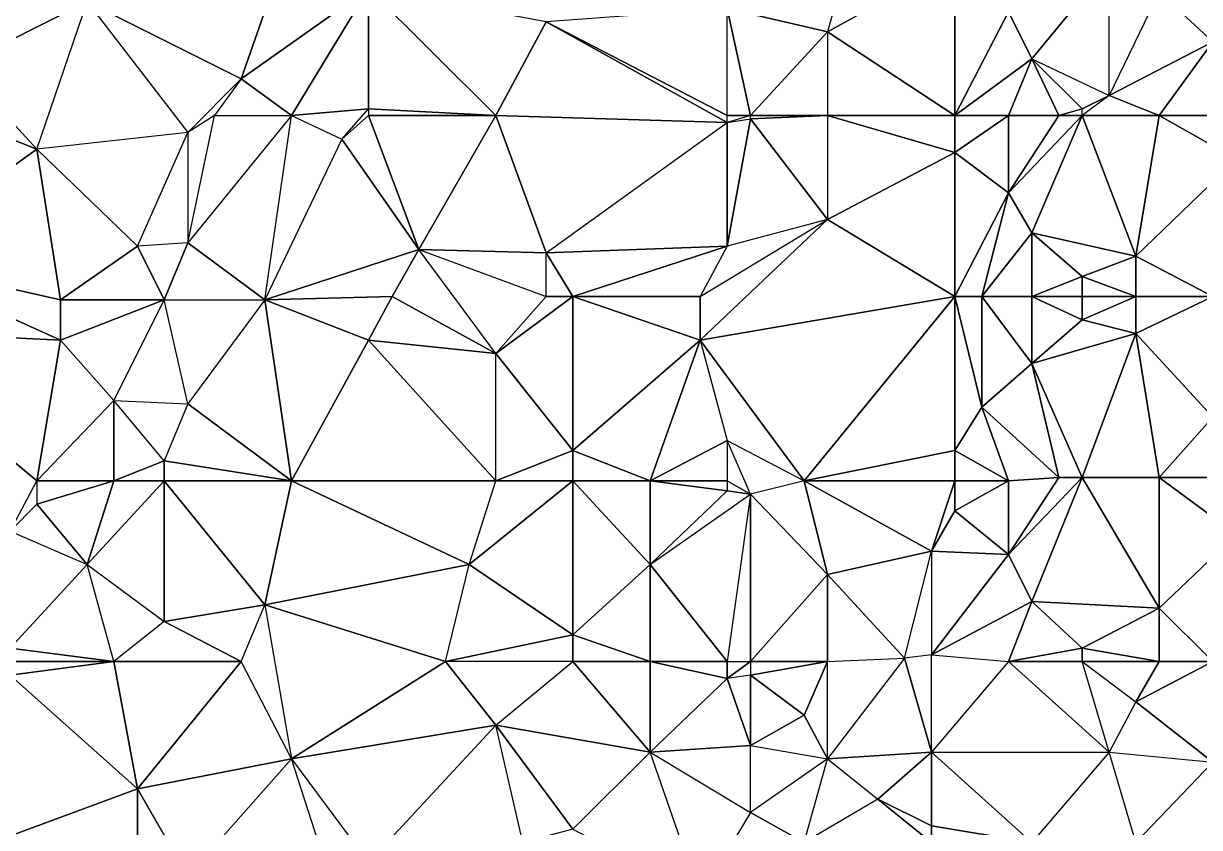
# Model space of a CAD drawing. Header units: metres. Extents: x 121.06818 to 121.07159, y 3.17836 to 3.18313.
# Drawn here: x 121.070553 to 121.070904, y 3.1796155 to 3.1798555 of the extents above; entities that cross this region are included whole.
import ezdxf

# ---------------------------------------------------------------- set-up
doc = ezdxf.new("R2010")
doc.units = ezdxf.units.M

msp = doc.modelspace()

# ---------------------------------------------------------------- linework, layer by layer
at = {"layer": 'DELAUNEY6485', "color": 252}
msp.add_3dface([(121.070786, 3.179611, 0.01043), (121.070824, 3.179611, 0.01044), (121.070808, 3.179624, 0.01043)], dxfattribs=at)
at = {"layer": 'DELAUNEY6523', "color": 252}
msp.add_3dface([(121.070602, 3.179601, 0.0104), (121.070641, 3.179611, 0.01041), (121.070633, 3.179636, 0.01041)], dxfattribs=at)
at = {"layer": 'DELAUNEY6524', "color": 252}
msp.add_3dface([(121.070717, 3.179615, 0.01042), (121.070755, 3.179595, 0.01042), (121.07074, 3.179638, 0.01041)], dxfattribs=at)
at = {"layer": 'DELAUNEY6542', "color": 252}
msp.add_3dface([(121.070755, 3.179595, 0.01042), (121.070786, 3.179611, 0.01043), (121.07077, 3.17962, 0.01042)], dxfattribs=at)
at = {"layer": 'DELAUNEY6543', "color": 252}
msp.add_3dface([(121.070824, 3.179611, 0.01044), (121.070854, 3.179611, 0.01045), (121.070824, 3.179616, 0.01044)], dxfattribs=at)
at = {"layer": 'DELAUNEY6555', "color": 252}
msp.add_3dface([(121.070656, 3.179605, 0.01041), (121.070641, 3.179611, 0.01041), (121.070633, 3.179636, 0.01041)], dxfattribs=at)
at = {"layer": 'DELAUNEY6556', "color": 252}
msp.add_3dface([(121.070656, 3.179605, 0.01041), (121.070702, 3.179611, 0.01042), (121.070694, 3.179646, 0.01042)], dxfattribs=at)
at = {"layer": 'DELAUNEY6557', "color": 252}
msp.add_3dface([(121.07077, 3.17962, 0.01042), (121.070755, 3.179595, 0.01042), (121.07074, 3.179638, 0.01041)], dxfattribs=at)
at = {"layer": 'DELAUNEY6558', "color": 252}
msp.add_3dface([(121.07077, 3.17962, 0.01042), (121.070786, 3.179611, 0.01043), (121.070793, 3.179636, 0.01042)], dxfattribs=at)
at = {"layer": 'DELAUNEY6559', "color": 252}
msp.add_3dface([(121.070808, 3.179624, 0.01043), (121.070786, 3.179611, 0.01043), (121.070793, 3.179636, 0.01042)], dxfattribs=at)
at = {"layer": 'DELAUNEY6560', "color": 252}
msp.add_3dface([(121.070808, 3.179624, 0.01043), (121.070824, 3.179611, 0.01044), (121.070824, 3.179616, 0.01044)], dxfattribs=at)
at = {"layer": 'DELAUNEY6591', "color": 252}
msp.add_3dface([(121.070885, 3.179611, 0.01046), (121.070915, 3.179611, 0.01047), (121.070908, 3.179635, 0.01046)], dxfattribs=at)
at = {"layer": 'DELAUNEY6623', "color": 252}
msp.add_3dface([(121.070587, 3.17961, 0.0104), (121.070602, 3.179601, 0.0104), (121.070587, 3.179627, 0.0104)], dxfattribs=at)
at = {"layer": 'DELAUNEY6624', "color": 252}
msp.add_3dface([(121.070717, 3.179615, 0.01042), (121.070702, 3.179611, 0.01042), (121.070694, 3.179646, 0.01042)], dxfattribs=at)
at = {"layer": 'DELAUNEY6625', "color": 252}
msp.add_3dface([(121.07074, 3.179638, 0.01041), (121.070717, 3.179615, 0.01042), (121.070694, 3.179646, 0.01042)], dxfattribs=at)
at = {"layer": 'DELAUNEY6639', "color": 252}
msp.add_3dface([(121.070541, 3.17961, 0.01039), (121.070587, 3.17961, 0.0104), (121.070587, 3.179627, 0.0104)], dxfattribs=at)
at = {"layer": 'DELAUNEY6640', "color": 252}
msp.add_3dface([(121.070808, 3.179624, 0.01043), (121.070824, 3.179616, 0.01044), (121.070824, 3.179638, 0.01043)], dxfattribs=at)
at = {"layer": 'DELAUNEY6641', "color": 252}
msp.add_3dface([(121.070824, 3.179616, 0.01044), (121.070854, 3.179611, 0.01045), (121.070824, 3.179638, 0.01043)], dxfattribs=at)
at = {"layer": 'DELAUNEY6642', "color": 252}
msp.add_3dface([(121.070854, 3.179611, 0.01045), (121.070885, 3.179611, 0.01046), (121.070877, 3.179638, 0.01045)], dxfattribs=at)
at = {"layer": 'DELAUNEY6649', "color": 252}
msp.add_3dface([(121.070541, 3.17961, 0.01039), (121.070587, 3.179627, 0.0104), (121.070549, 3.179661, 0.01039)], dxfattribs=at)
at = {"layer": 'DELAUNEY6650', "color": 252}
msp.add_3dface([(121.070587, 3.179627, 0.0104), (121.070602, 3.179601, 0.0104), (121.070633, 3.179636, 0.01041)], dxfattribs=at)
at = {"layer": 'DELAUNEY6651', "color": 252}
msp.add_3dface([(121.07074, 3.179638, 0.01041), (121.07077, 3.17962, 0.01042), (121.07077, 3.17964, 0.01041)], dxfattribs=at)
at = {"layer": 'DELAUNEY6667', "color": 252}
msp.add_3dface([(121.070908, 3.179635, 0.01046), (121.070885, 3.179611, 0.01046), (121.070877, 3.179638, 0.01045)], dxfattribs=at)
at = {"layer": 'DELAUNEY6679', "color": 252}
msp.add_3dface([(121.070656, 3.179605, 0.01041), (121.070694, 3.179646, 0.01042), (121.070633, 3.179636, 0.01041)], dxfattribs=at)
at = {"layer": 'DELAUNEY6680', "color": 252}
msp.add_3dface([(121.070793, 3.179636, 0.01042), (121.070808, 3.179624, 0.01043), (121.070824, 3.179638, 0.01043)], dxfattribs=at)
at = {"layer": 'DELAUNEY6681', "color": 252}
msp.add_3dface([(121.070877, 3.179638, 0.01045), (121.070854, 3.179611, 0.01045), (121.070824, 3.179638, 0.01043)], dxfattribs=at)
at = {"layer": 'DELAUNEY6696', "color": 252}
msp.add_3dface([(121.070587, 3.179627, 0.0104), (121.070633, 3.179636, 0.01041), (121.070618, 3.179665, 0.01041)], dxfattribs=at)
at = {"layer": 'DELAUNEY6697', "color": 252}
msp.add_3dface([(121.070793, 3.179636, 0.01042), (121.07077, 3.17962, 0.01042), (121.07077, 3.17964, 0.01041)], dxfattribs=at)
at = {"layer": 'DELAUNEY6721', "color": 252}
msp.add_3dface([(121.07074, 3.179638, 0.01041), (121.07077, 3.17964, 0.01041), (121.070763, 3.17966, 0.0104)], dxfattribs=at)
at = {"layer": 'DELAUNEY6722', "color": 252}
msp.add_3dface([(121.070877, 3.179638, 0.01045), (121.070908, 3.179635, 0.01046), (121.070885, 3.179653, 0.01045)], dxfattribs=at)
at = {"layer": 'DELAUNEY6737', "color": 252}
msp.add_3dface([(121.07077, 3.17964, 0.01041), (121.070793, 3.179636, 0.01042), (121.070786, 3.179649, 0.01041)], dxfattribs=at)
at = {"layer": 'DELAUNEY6747', "color": 252}
msp.add_3dface([(121.070549, 3.179661, 0.01039), (121.070587, 3.179627, 0.0104), (121.07058, 3.179665, 0.0104)], dxfattribs=at)
at = {"layer": 'DELAUNEY6764', "color": 252}
msp.add_3dface([(121.070633, 3.179636, 0.01041), (121.070694, 3.179646, 0.01042), (121.070679, 3.179665, 0.01042)], dxfattribs=at)
at = {"layer": 'DELAUNEY6780', "color": 252}
msp.add_3dface([(121.070633, 3.179636, 0.01041), (121.070679, 3.179665, 0.01042), (121.070625, 3.179682, 0.01041)], dxfattribs=at)
at = {"layer": 'DELAUNEY6781', "color": 252}
msp.add_3dface([(121.070679, 3.179665, 0.01042), (121.070694, 3.179646, 0.01042), (121.070717, 3.179665, 0.01042)], dxfattribs=at)
at = {"layer": 'DELAUNEY6782', "color": 252}
msp.add_3dface([(121.07074, 3.179638, 0.01041), (121.070694, 3.179646, 0.01042), (121.070717, 3.179665, 0.01042)], dxfattribs=at)
at = {"layer": 'DELAUNEY6783', "color": 252}
msp.add_3dface([(121.07077, 3.17964, 0.01041), (121.070786, 3.179649, 0.01041), (121.07077, 3.179661, 0.0104)], dxfattribs=at)
at = {"layer": 'DELAUNEY6784', "color": 252}
msp.add_3dface([(121.070786, 3.179649, 0.01041), (121.070793, 3.179636, 0.01042), (121.070793, 3.179665, 0.01041)], dxfattribs=at)
at = {"layer": 'DELAUNEY6785', "color": 252}
msp.add_3dface([(121.070793, 3.179636, 0.01042), (121.070824, 3.179638, 0.01043), (121.070816, 3.179666, 0.01042)], dxfattribs=at)
at = {"layer": 'DELAUNEY6786', "color": 252}
msp.add_3dface([(121.070847, 3.179665, 0.01043), (121.070824, 3.179638, 0.01043), (121.070877, 3.179638, 0.01045)], dxfattribs=at)
at = {"layer": 'DELAUNEY6787', "color": 252}
msp.add_3dface([(121.070847, 3.179665, 0.01043), (121.070824, 3.179638, 0.01043), (121.070824, 3.179667, 0.01042)], dxfattribs=at)
at = {"layer": 'DELAUNEY6788', "color": 252}
msp.add_3dface([(121.070847, 3.179665, 0.01043), (121.070877, 3.179638, 0.01045), (121.070869, 3.179665, 0.01044)], dxfattribs=at)
at = {"layer": 'DELAUNEY6789', "color": 252}
msp.add_3dface([(121.070885, 3.179653, 0.01045), (121.070877, 3.179638, 0.01045), (121.070869, 3.179665, 0.01044)], dxfattribs=at)
at = {"layer": 'DELAUNEY6790', "color": 252}
msp.add_3dface([(121.070885, 3.179653, 0.01045), (121.070908, 3.179635, 0.01046), (121.070908, 3.179665, 0.01046)], dxfattribs=at)
at = {"layer": 'DELAUNEY6808', "color": 252}
msp.add_3dface([(121.070549, 3.179661, 0.01039), (121.07058, 3.179665, 0.0104), (121.070549, 3.179665, 0.01039)], dxfattribs=at)
at = {"layer": 'DELAUNEY6809', "color": 252}
msp.add_3dface([(121.07058, 3.179665, 0.0104), (121.070587, 3.179627, 0.0104), (121.070618, 3.179665, 0.01041)], dxfattribs=at)
at = {"layer": 'DELAUNEY6810', "color": 252}
msp.add_3dface([(121.070633, 3.179636, 0.01041), (121.070618, 3.179665, 0.01041), (121.070625, 3.179682, 0.01041)], dxfattribs=at)
at = {"layer": 'DELAUNEY6811', "color": 252}
msp.add_3dface([(121.07074, 3.179638, 0.01041), (121.070717, 3.179665, 0.01042), (121.07074, 3.179665, 0.01041)], dxfattribs=at)
at = {"layer": 'DELAUNEY6846', "color": 252}
msp.add_3dface([(121.070763, 3.17966, 0.0104), (121.07074, 3.179638, 0.01041), (121.07074, 3.179665, 0.01041)], dxfattribs=at)
at = {"layer": 'DELAUNEY6847', "color": 252}
msp.add_3dface([(121.070763, 3.17966, 0.0104), (121.07077, 3.17964, 0.01041), (121.07077, 3.179661, 0.0104)], dxfattribs=at)
at = {"layer": 'DELAUNEY6863', "color": 252}
msp.add_3dface([(121.070816, 3.179666, 0.01042), (121.070793, 3.179636, 0.01042), (121.070793, 3.179665, 0.01041)], dxfattribs=at)
at = {"layer": 'DELAUNEY6864', "color": 252}
msp.add_3dface([(121.070816, 3.179666, 0.01042), (121.070824, 3.179638, 0.01043), (121.070824, 3.179667, 0.01042)], dxfattribs=at)
at = {"layer": 'DELAUNEY6865', "color": 252}
msp.add_3dface([(121.070847, 3.179665, 0.01043), (121.070869, 3.179665, 0.01044), (121.070869, 3.179669, 0.01044)], dxfattribs=at)
at = {"layer": 'DELAUNEY6881', "color": 252}
msp.add_3dface([(121.07058, 3.179665, 0.0104), (121.070618, 3.179665, 0.01041), (121.070595, 3.179677, 0.0104)], dxfattribs=at)
at = {"layer": 'DELAUNEY6882', "color": 252}
msp.add_3dface([(121.07074, 3.179665, 0.01041), (121.070717, 3.179665, 0.01042), (121.070717, 3.179673, 0.01042)], dxfattribs=at)
at = {"layer": 'DELAUNEY6883', "color": 252}
msp.add_3dface([(121.07077, 3.179661, 0.0104), (121.070763, 3.17966, 0.0104), (121.07077, 3.179665, 0.0104)], dxfattribs=at)
at = {"layer": 'DELAUNEY6884', "color": 252}
msp.add_3dface([(121.07077, 3.179661, 0.0104), (121.070786, 3.179649, 0.01041), (121.070793, 3.179665, 0.01041)], dxfattribs=at)
at = {"layer": 'DELAUNEY6885', "color": 252}
msp.add_3dface([(121.070885, 3.179653, 0.01045), (121.070908, 3.179665, 0.01046), (121.070892, 3.179665, 0.01045)], dxfattribs=at)
at = {"layer": 'DELAUNEY6895', "color": 252}
msp.add_3dface([(121.070763, 3.17966, 0.0104), (121.07074, 3.179665, 0.01041), (121.070763, 3.179665, 0.0104)], dxfattribs=at)
at = {"layer": 'DELAUNEY6896', "color": 252}
msp.add_3dface([(121.070793, 3.179665, 0.01041), (121.070816, 3.179666, 0.01042), (121.070793, 3.179691, 0.01041)], dxfattribs=at)
at = {"layer": 'DELAUNEY6897', "color": 252}
msp.add_3dface([(121.070824, 3.179667, 0.01042), (121.070816, 3.179666, 0.01042), (121.070824, 3.179698, 0.01041)], dxfattribs=at)
at = {"layer": 'DELAUNEY6898', "color": 252}
msp.add_3dface([(121.070824, 3.179667, 0.01042), (121.070847, 3.179665, 0.01043), (121.070854, 3.179683, 0.01043)], dxfattribs=at)
at = {"layer": 'DELAUNEY6899', "color": 252}
msp.add_3dface([(121.070869, 3.179665, 0.01044), (121.070885, 3.179653, 0.01045), (121.070892, 3.179665, 0.01045)], dxfattribs=at)
at = {"layer": 'DELAUNEY6907', "color": 252}
msp.add_3dface([(121.070892, 3.179665, 0.01045), (121.070908, 3.179665, 0.01046), (121.070892, 3.179681, 0.01045)], dxfattribs=at)
at = {"layer": 'DELAUNEY6926', "color": 252}
msp.add_3dface([(121.070595, 3.179677, 0.0104), (121.07058, 3.179665, 0.0104), (121.070572, 3.179694, 0.01039)], dxfattribs=at)
at = {"layer": 'DELAUNEY6927', "color": 252}
msp.add_3dface([(121.070595, 3.179677, 0.0104), (121.070618, 3.179665, 0.01041), (121.070625, 3.179682, 0.01041)], dxfattribs=at)
at = {"layer": 'DELAUNEY6950', "color": 252}
msp.add_3dface([(121.07077, 3.179661, 0.0104), (121.070793, 3.179665, 0.01041), (121.07077, 3.179665, 0.0104)], dxfattribs=at)
at = {"layer": 'DELAUNEY6960', "color": 252}
msp.add_3dface([(121.070625, 3.179682, 0.01041), (121.070679, 3.179665, 0.01042), (121.070686, 3.179694, 0.01042)], dxfattribs=at)
at = {"layer": 'DELAUNEY6961', "color": 252}
msp.add_3dface([(121.070763, 3.17966, 0.0104), (121.070763, 3.179665, 0.0104), (121.07077, 3.179665, 0.0104)], dxfattribs=at)
at = {"layer": 'DELAUNEY6962', "color": 252}
msp.add_3dface([(121.070869, 3.179665, 0.01044), (121.070892, 3.179665, 0.01045), (121.070869, 3.179669, 0.01044)], dxfattribs=at)
at = {"layer": 'DELAUNEY6972', "color": 252}
msp.add_3dface([(121.070549, 3.179669, 0.01039), (121.070549, 3.179665, 0.01039), (121.07058, 3.179665, 0.0104)], dxfattribs=at)
at = {"layer": 'DELAUNEY6973', "color": 252}
msp.add_3dface([(121.070717, 3.179665, 0.01042), (121.070679, 3.179665, 0.01042), (121.070717, 3.179673, 0.01042)], dxfattribs=at)
at = {"layer": 'DELAUNEY6974', "color": 252}
msp.add_3dface([(121.070763, 3.179665, 0.0104), (121.07074, 3.179665, 0.01041), (121.07074, 3.179694, 0.01041)], dxfattribs=at)
at = {"layer": 'DELAUNEY6975', "color": 252}
msp.add_3dface([(121.070763, 3.179665, 0.0104), (121.07077, 3.179665, 0.0104), (121.07077, 3.179715, 0.0104)], dxfattribs=at)
at = {"layer": 'DELAUNEY6976', "color": 252}
msp.add_3dface([(121.07077, 3.179665, 0.0104), (121.070793, 3.179665, 0.01041), (121.070793, 3.179691, 0.01041)], dxfattribs=at)
at = {"layer": 'DELAUNEY6993', "color": 252}
msp.add_3dface([(121.070549, 3.179669, 0.01039), (121.07058, 3.179665, 0.0104), (121.070572, 3.179694, 0.01039)], dxfattribs=at)
at = {"layer": 'DELAUNEY6994', "color": 252}
msp.add_3dface([(121.070717, 3.179673, 0.01042), (121.070679, 3.179665, 0.01042), (121.070686, 3.179694, 0.01042)], dxfattribs=at)
at = {"layer": 'DELAUNEY6995', "color": 252}
msp.add_3dface([(121.070847, 3.179665, 0.01043), (121.070869, 3.179669, 0.01044), (121.070854, 3.179683, 0.01043)], dxfattribs=at)
at = {"layer": 'DELAUNEY6996', "color": 252}
msp.add_3dface([(121.070869, 3.179669, 0.01044), (121.070892, 3.179665, 0.01045), (121.070892, 3.179681, 0.01045)], dxfattribs=at)
at = {"layer": 'DELAUNEY7008', "color": 252}
msp.add_3dface([(121.07074, 3.179665, 0.01041), (121.070717, 3.179673, 0.01042), (121.07074, 3.179694, 0.01041)], dxfattribs=at)
at = {"layer": 'DELAUNEY7023', "color": 252}
msp.add_3dface([(121.070854, 3.179683, 0.01043), (121.070869, 3.179669, 0.01044), (121.070892, 3.179681, 0.01045)], dxfattribs=at)
at = {"layer": 'DELAUNEY7024', "color": 252}
msp.add_3dface([(121.070892, 3.179681, 0.01045), (121.070908, 3.179665, 0.01046), (121.070915, 3.179703, 0.01046)], dxfattribs=at)
at = {"layer": 'DELAUNEY7049', "color": 252}
msp.add_3dface([(121.070572, 3.179694, 0.01039), (121.070549, 3.179669, 0.01039), (121.070549, 3.179704, 0.01038)], dxfattribs=at)
at = {"layer": 'DELAUNEY7050', "color": 252}
msp.add_3dface([(121.070595, 3.179677, 0.0104), (121.070625, 3.179682, 0.01041), (121.070595, 3.179719, 0.0104)], dxfattribs=at)
at = {"layer": 'DELAUNEY7051', "color": 252}
msp.add_3dface([(121.070717, 3.179673, 0.01042), (121.070686, 3.179694, 0.01042), (121.070717, 3.179719, 0.01042)], dxfattribs=at)
at = {"layer": 'DELAUNEY7052', "color": 252}
msp.add_3dface([(121.07077, 3.179665, 0.0104), (121.070793, 3.179691, 0.01041), (121.07077, 3.179715, 0.0104)], dxfattribs=at)
at = {"layer": 'DELAUNEY7053', "color": 252}
msp.add_3dface([(121.070793, 3.179691, 0.01041), (121.070816, 3.179666, 0.01042), (121.070824, 3.179698, 0.01041)], dxfattribs=at)
at = {"layer": 'DELAUNEY7062', "color": 252}
msp.add_3dface([(121.07074, 3.179694, 0.01041), (121.070717, 3.179673, 0.01042), (121.070717, 3.179719, 0.01042)], dxfattribs=at)
at = {"layer": 'DELAUNEY7063', "color": 252}
msp.add_3dface([(121.070763, 3.179665, 0.0104), (121.07074, 3.179694, 0.01041), (121.07077, 3.179715, 0.0104)], dxfattribs=at)
at = {"layer": 'DELAUNEY7064', "color": 252}
msp.add_3dface([(121.070824, 3.179667, 0.01042), (121.070854, 3.179683, 0.01043), (121.070847, 3.179697, 0.01042)], dxfattribs=at)
at = {"layer": 'DELAUNEY7080', "color": 252}
msp.add_3dface([(121.070572, 3.179694, 0.01039), (121.070595, 3.179677, 0.0104), (121.070595, 3.179719, 0.0104)], dxfattribs=at)
at = {"layer": 'DELAUNEY7081', "color": 252}
msp.add_3dface([(121.070824, 3.179698, 0.01041), (121.070824, 3.179667, 0.01042), (121.070847, 3.179697, 0.01042)], dxfattribs=at)
at = {"layer": 'DELAUNEY7082', "color": 252}
msp.add_3dface([(121.070847, 3.179697, 0.01042), (121.070854, 3.179683, 0.01043), (121.070869, 3.17972, 0.01044)], dxfattribs=at)
at = {"layer": 'DELAUNEY7101', "color": 252}
msp.add_3dface([(121.070793, 3.179691, 0.01041), (121.070824, 3.179698, 0.01041), (121.070786, 3.179719, 0.0104)], dxfattribs=at)
at = {"layer": 'DELAUNEY7102', "color": 252}
msp.add_3dface([(121.070824, 3.179698, 0.01041), (121.070847, 3.179697, 0.01042), (121.070831, 3.17971, 0.01041)], dxfattribs=at)
at = {"layer": 'DELAUNEY7103', "color": 252}
msp.add_3dface([(121.070892, 3.179681, 0.01045), (121.070915, 3.179703, 0.01046), (121.070892, 3.17972, 0.01045)], dxfattribs=at)
at = {"layer": 'DELAUNEY7113', "color": 252}
msp.add_3dface([(121.070625, 3.179682, 0.01041), (121.070686, 3.179694, 0.01042), (121.070633, 3.179719, 0.01041)], dxfattribs=at)
at = {"layer": 'DELAUNEY7129', "color": 252}
msp.add_3dface([(121.070549, 3.179704, 0.01038), (121.070572, 3.179694, 0.01039), (121.070557, 3.179712, 0.01038)], dxfattribs=at)
at = {"layer": 'DELAUNEY7130', "color": 252}
msp.add_3dface([(121.070854, 3.179683, 0.01043), (121.070892, 3.179681, 0.01045), (121.070869, 3.17972, 0.01044)], dxfattribs=at)
at = {"layer": 'DELAUNEY7140', "color": 252}
msp.add_3dface([(121.070763, 3.179716, 0.0104), (121.07074, 3.179694, 0.01041), (121.07077, 3.179715, 0.0104)], dxfattribs=at)
at = {"layer": 'DELAUNEY7141', "color": 252}
msp.add_3dface([(121.070763, 3.179716, 0.0104), (121.07074, 3.179694, 0.01041), (121.07074, 3.179719, 0.01041)], dxfattribs=at)
at = {"layer": 'DELAUNEY7142', "color": 252}
msp.add_3dface([(121.07077, 3.179715, 0.0104), (121.070793, 3.179691, 0.01041), (121.070786, 3.179719, 0.0104)], dxfattribs=at)
at = {"layer": 'DELAUNEY7153', "color": 252}
msp.add_3dface([(121.070763, 3.179716, 0.0104), (121.07077, 3.179715, 0.0104), (121.070763, 3.179719, 0.0104)], dxfattribs=at)
at = {"layer": 'DELAUNEY7170', "color": 252}
msp.add_3dface([(121.070625, 3.179682, 0.01041), (121.070633, 3.179719, 0.01041), (121.070595, 3.179719, 0.0104)], dxfattribs=at)
at = {"layer": 'DELAUNEY7171', "color": 252}
msp.add_3dface([(121.070633, 3.179719, 0.01041), (121.070686, 3.179694, 0.01042), (121.070694, 3.179719, 0.01042)], dxfattribs=at)
at = {"layer": 'DELAUNEY7172', "color": 252}
msp.add_3dface([(121.070717, 3.179719, 0.01042), (121.070686, 3.179694, 0.01042), (121.070694, 3.179719, 0.01042)], dxfattribs=at)
at = {"layer": 'DELAUNEY7173', "color": 252}
msp.add_3dface([(121.070869, 3.17972, 0.01044), (121.070892, 3.179681, 0.01045), (121.070892, 3.17972, 0.01045)], dxfattribs=at)
at = {"layer": 'DELAUNEY7197', "color": 252}
msp.add_3dface([(121.070572, 3.179694, 0.01039), (121.070595, 3.179719, 0.0104), (121.07058, 3.179719, 0.01039)], dxfattribs=at)
at = {"layer": 'DELAUNEY7198', "color": 252}
msp.add_3dface([(121.07074, 3.179694, 0.01041), (121.070717, 3.179719, 0.01042), (121.07074, 3.179719, 0.01041)], dxfattribs=at)
at = {"layer": 'DELAUNEY7199', "color": 252}
msp.add_3dface([(121.070824, 3.179698, 0.01041), (121.070831, 3.17971, 0.01041), (121.070831, 3.179719, 0.01041)], dxfattribs=at)
at = {"layer": 'DELAUNEY7200', "color": 252}
msp.add_3dface([(121.070847, 3.179697, 0.01042), (121.070869, 3.17972, 0.01044), (121.070862, 3.17972, 0.01043)], dxfattribs=at)
at = {"layer": 'DELAUNEY7218', "color": 252}
msp.add_3dface([(121.070557, 3.179712, 0.01038), (121.070549, 3.179704, 0.01038), (121.070557, 3.179719, 0.01038)], dxfattribs=at)
at = {"layer": 'DELAUNEY7219', "color": 252}
msp.add_3dface([(121.070557, 3.179712, 0.01038), (121.070572, 3.179694, 0.01039), (121.07058, 3.179719, 0.01039)], dxfattribs=at)
at = {"layer": 'DELAUNEY7220', "color": 252}
msp.add_3dface([(121.070831, 3.17971, 0.01041), (121.070847, 3.179697, 0.01042), (121.070847, 3.179719, 0.01042)], dxfattribs=at)
at = {"layer": 'DELAUNEY7221', "color": 252}
msp.add_3dface([(121.070847, 3.179697, 0.01042), (121.070862, 3.17972, 0.01043), (121.070847, 3.179719, 0.01042)], dxfattribs=at)
at = {"layer": 'DELAUNEY7222', "color": 252}
msp.add_3dface([(121.070869, 3.17972, 0.01044), (121.070892, 3.17972, 0.01045), (121.070885, 3.179763, 0.01045)], dxfattribs=at)
at = {"layer": 'DELAUNEY7223', "color": 252}
msp.add_3dface([(121.070892, 3.17972, 0.01045), (121.070915, 3.179703, 0.01046), (121.070915, 3.17972, 0.01046)], dxfattribs=at)
at = {"layer": 'DELAUNEY7237', "color": 252}
msp.add_3dface([(121.070717, 3.179719, 0.01042), (121.070694, 3.179719, 0.01042), (121.070717, 3.179728, 0.01042)], dxfattribs=at)
at = {"layer": 'DELAUNEY7238', "color": 252}
msp.add_3dface([(121.070786, 3.179719, 0.0104), (121.07077, 3.179715, 0.0104), (121.070763, 3.179731, 0.0104)], dxfattribs=at)
at = {"layer": 'DELAUNEY7239', "color": 252}
msp.add_3dface([(121.070862, 3.17972, 0.01043), (121.070869, 3.17972, 0.01044), (121.070854, 3.179754, 0.01043)], dxfattribs=at)
at = {"layer": 'DELAUNEY7250', "color": 252}
msp.add_3dface([(121.07058, 3.179719, 0.01039), (121.070595, 3.179719, 0.0104), (121.070595, 3.179725, 0.0104)], dxfattribs=at)
at = {"layer": 'DELAUNEY7251', "color": 252}
msp.add_3dface([(121.070595, 3.179719, 0.0104), (121.070633, 3.179719, 0.01041), (121.070595, 3.179725, 0.0104)], dxfattribs=at)
at = {"layer": 'DELAUNEY7259', "color": 252}
msp.add_3dface([(121.07074, 3.179719, 0.01041), (121.070717, 3.179719, 0.01042), (121.070717, 3.179728, 0.01042)], dxfattribs=at)
at = {"layer": 'DELAUNEY7260', "color": 252}
msp.add_3dface([(121.070763, 3.179716, 0.0104), (121.07074, 3.179719, 0.01041), (121.070763, 3.179719, 0.0104)], dxfattribs=at)
at = {"layer": 'DELAUNEY7261', "color": 252}
msp.add_3dface([(121.070831, 3.17971, 0.01041), (121.070847, 3.179719, 0.01042), (121.070831, 3.179719, 0.01041)], dxfattribs=at)
at = {"layer": 'DELAUNEY7278', "color": 252}
msp.add_3dface([(121.070557, 3.179712, 0.01038), (121.07058, 3.179719, 0.01039), (121.070557, 3.179719, 0.01038)], dxfattribs=at)
at = {"layer": 'DELAUNEY7279', "color": 252}
msp.add_3dface([(121.070786, 3.179719, 0.0104), (121.070824, 3.179698, 0.01041), (121.070831, 3.179719, 0.01041)], dxfattribs=at)
at = {"layer": 'DELAUNEY7280', "color": 252}
msp.add_3dface([(121.070847, 3.179719, 0.01042), (121.070862, 3.17972, 0.01043), (121.070839, 3.179741, 0.01042)], dxfattribs=at)
at = {"layer": 'DELAUNEY7297', "color": 252}
msp.add_3dface([(121.070892, 3.17972, 0.01045), (121.070915, 3.17972, 0.01046), (121.070908, 3.179738, 0.01046)], dxfattribs=at)
at = {"layer": 'DELAUNEY7319', "color": 252}
msp.add_3dface([(121.070503, 3.179764, 0.01038), (121.070549, 3.179704, 0.01038), (121.070557, 3.179719, 0.01038)], dxfattribs=at)
at = {"layer": 'DELAUNEY7320', "color": 252}
msp.add_3dface([(121.070633, 3.179719, 0.01041), (121.070694, 3.179719, 0.01042), (121.070656, 3.179761, 0.01041)], dxfattribs=at)
at = {"layer": 'DELAUNEY7321', "color": 252}
msp.add_3dface([(121.070786, 3.179719, 0.0104), (121.070831, 3.179719, 0.01041), (121.070831, 3.179728, 0.01041)], dxfattribs=at)
at = {"layer": 'DELAUNEY7331', "color": 252}
msp.add_3dface([(121.070557, 3.179719, 0.01038), (121.07058, 3.179719, 0.01039), (121.07058, 3.179743, 0.01039)], dxfattribs=at)
at = {"layer": 'DELAUNEY7332', "color": 252}
msp.add_3dface([(121.070831, 3.179719, 0.01041), (121.070847, 3.179719, 0.01042), (121.070831, 3.179728, 0.01041)], dxfattribs=at)
at = {"layer": 'DELAUNEY7346', "color": 252}
msp.add_3dface([(121.070763, 3.179719, 0.0104), (121.07074, 3.179719, 0.01041), (121.070763, 3.179731, 0.0104)], dxfattribs=at)
at = {"layer": 'DELAUNEY7347', "color": 252}
msp.add_3dface([(121.070763, 3.179719, 0.0104), (121.07077, 3.179715, 0.0104), (121.070763, 3.179731, 0.0104)], dxfattribs=at)
at = {"layer": 'DELAUNEY7360', "color": 252}
msp.add_3dface([(121.07058, 3.179719, 0.01039), (121.070595, 3.179725, 0.0104), (121.07058, 3.179743, 0.01039)], dxfattribs=at)
at = {"layer": 'DELAUNEY7361', "color": 252}
msp.add_3dface([(121.070595, 3.179725, 0.0104), (121.070633, 3.179719, 0.01041), (121.070602, 3.179742, 0.0104)], dxfattribs=at)
at = {"layer": 'DELAUNEY7362', "color": 252}
msp.add_3dface([(121.070717, 3.179728, 0.01042), (121.070694, 3.179719, 0.01042), (121.070694, 3.179757, 0.01042)], dxfattribs=at)
at = {"layer": 'DELAUNEY7363', "color": 252}
msp.add_3dface([(121.070786, 3.179719, 0.0104), (121.070831, 3.179728, 0.01041), (121.070831, 3.179774, 0.01041)], dxfattribs=at)
at = {"layer": 'DELAUNEY7381', "color": 252}
msp.add_3dface([(121.07074, 3.179719, 0.01041), (121.070717, 3.179728, 0.01042), (121.070755, 3.179761, 0.01041)], dxfattribs=at)
at = {"layer": 'DELAUNEY7382', "color": 252}
msp.add_3dface([(121.070763, 3.179731, 0.0104), (121.07074, 3.179719, 0.01041), (121.070755, 3.179761, 0.01041)], dxfattribs=at)
at = {"layer": 'DELAUNEY7383', "color": 252}
msp.add_3dface([(121.070831, 3.179728, 0.01041), (121.070847, 3.179719, 0.01042), (121.070839, 3.179741, 0.01042)], dxfattribs=at)
at = {"layer": 'DELAUNEY7384', "color": 252}
msp.add_3dface([(121.070892, 3.17972, 0.01045), (121.070908, 3.179738, 0.01046), (121.070885, 3.179763, 0.01045)], dxfattribs=at)
at = {"layer": 'DELAUNEY7394', "color": 252}
msp.add_3dface([(121.070602, 3.179742, 0.0104), (121.070595, 3.179725, 0.0104), (121.07058, 3.179743, 0.01039)], dxfattribs=at)
at = {"layer": 'DELAUNEY7395', "color": 252}
msp.add_3dface([(121.070602, 3.179742, 0.0104), (121.070633, 3.179719, 0.01041), (121.070625, 3.179773, 0.0104)], dxfattribs=at)
at = {"layer": 'DELAUNEY7396', "color": 252}
msp.add_3dface([(121.070763, 3.179731, 0.0104), (121.070786, 3.179719, 0.0104), (121.070755, 3.179761, 0.01041)], dxfattribs=at)
at = {"layer": 'DELAUNEY7406', "color": 252}
msp.add_3dface([(121.070503, 3.179764, 0.01038), (121.070557, 3.179719, 0.01038), (121.070564, 3.179761, 0.01038)], dxfattribs=at)
at = {"layer": 'DELAUNEY7407', "color": 252}
msp.add_3dface([(121.070557, 3.179719, 0.01038), (121.07058, 3.179743, 0.01039), (121.070564, 3.179761, 0.01038)], dxfattribs=at)
at = {"layer": 'DELAUNEY7408', "color": 252}
msp.add_3dface([(121.070633, 3.179719, 0.01041), (121.070656, 3.179761, 0.01041), (121.070625, 3.179773, 0.0104)], dxfattribs=at)
at = {"layer": 'DELAUNEY7409', "color": 252}
msp.add_3dface([(121.070656, 3.179761, 0.01041), (121.070694, 3.179719, 0.01042), (121.070694, 3.179757, 0.01042)], dxfattribs=at)
at = {"layer": 'DELAUNEY7410', "color": 252}
msp.add_3dface([(121.070831, 3.179728, 0.01041), (121.070839, 3.179741, 0.01042), (121.070831, 3.179774, 0.01041)], dxfattribs=at)
at = {"layer": 'DELAUNEY7438', "color": 252}
msp.add_3dface([(121.070839, 3.179741, 0.01042), (121.070862, 3.17972, 0.01043), (121.070854, 3.179754, 0.01043)], dxfattribs=at)
at = {"layer": 'DELAUNEY7453', "color": 252}
msp.add_3dface([(121.07058, 3.179743, 0.01039), (121.070602, 3.179742, 0.0104), (121.070595, 3.179773, 0.01039)], dxfattribs=at)
at = {"layer": 'DELAUNEY7454', "color": 252}
msp.add_3dface([(121.070839, 3.179741, 0.01042), (121.070854, 3.179754, 0.01043), (121.070839, 3.179774, 0.01042)], dxfattribs=at)
at = {"layer": 'DELAUNEY7466', "color": 252}
msp.add_3dface([(121.070656, 3.179761, 0.01041), (121.070694, 3.179757, 0.01042), (121.070663, 3.179774, 0.01041)], dxfattribs=at)
at = {"layer": 'DELAUNEY7467', "color": 252}
msp.add_3dface([(121.070717, 3.179728, 0.01042), (121.070694, 3.179757, 0.01042), (121.070717, 3.179774, 0.01042)], dxfattribs=at)
at = {"layer": 'DELAUNEY7468', "color": 252}
msp.add_3dface([(121.070854, 3.179754, 0.01043), (121.070869, 3.17972, 0.01044), (121.070885, 3.179763, 0.01045)], dxfattribs=at)
at = {"layer": 'DELAUNEY7481', "color": 252}
msp.add_3dface([(121.070564, 3.179761, 0.01038), (121.07058, 3.179743, 0.01039), (121.070595, 3.179773, 0.01039)], dxfattribs=at)
at = {"layer": 'DELAUNEY7482', "color": 252}
msp.add_3dface([(121.070885, 3.179763, 0.01045), (121.070908, 3.179738, 0.01046), (121.070908, 3.179774, 0.01046)], dxfattribs=at)
at = {"layer": 'DELAUNEY7494', "color": 252}
msp.add_3dface([(121.070755, 3.179761, 0.01041), (121.070717, 3.179728, 0.01042), (121.070717, 3.179774, 0.01042)], dxfattribs=at)
at = {"layer": 'DELAUNEY7495', "color": 252}
msp.add_3dface([(121.070854, 3.179754, 0.01043), (121.070885, 3.179763, 0.01045), (121.070869, 3.179767, 0.01044)], dxfattribs=at)
at = {"layer": 'DELAUNEY7511', "color": 252}
msp.add_3dface([(121.070503, 3.179764, 0.01038), (121.070564, 3.179761, 0.01038), (121.070511, 3.179785, 0.01038)], dxfattribs=at)
at = {"layer": 'DELAUNEY7512', "color": 252}
msp.add_3dface([(121.070625, 3.179773, 0.0104), (121.070602, 3.179742, 0.0104), (121.070595, 3.179773, 0.01039)], dxfattribs=at)
at = {"layer": 'DELAUNEY7526', "color": 252}
msp.add_3dface([(121.070625, 3.179773, 0.0104), (121.070656, 3.179761, 0.01041), (121.070663, 3.179774, 0.01041)], dxfattribs=at)
at = {"layer": 'DELAUNEY7527', "color": 252}
msp.add_3dface([(121.070854, 3.179754, 0.01043), (121.070869, 3.179767, 0.01044), (121.070854, 3.179774, 0.01043)], dxfattribs=at)
at = {"layer": 'DELAUNEY7544', "color": 252}
msp.add_3dface([(121.070717, 3.179774, 0.01042), (121.070694, 3.179757, 0.01042), (121.070709, 3.179774, 0.01042)], dxfattribs=at)
at = {"layer": 'DELAUNEY7545', "color": 252}
msp.add_3dface([(121.070786, 3.179719, 0.0104), (121.070831, 3.179774, 0.01041), (121.070755, 3.179761, 0.01041)], dxfattribs=at)
at = {"layer": 'DELAUNEY7546', "color": 252}
msp.add_3dface([(121.070831, 3.179774, 0.01041), (121.070839, 3.179741, 0.01042), (121.070839, 3.179774, 0.01042)], dxfattribs=at)
at = {"layer": 'DELAUNEY7547', "color": 252}
msp.add_3dface([(121.070869, 3.179767, 0.01044), (121.070885, 3.179763, 0.01045), (121.070885, 3.179774, 0.01045)], dxfattribs=at)
at = {"layer": 'DELAUNEY7560', "color": 252}
msp.add_3dface([(121.070755, 3.179761, 0.01041), (121.070717, 3.179774, 0.01042), (121.070755, 3.179774, 0.01041)], dxfattribs=at)
at = {"layer": 'DELAUNEY7578', "color": 252}
msp.add_3dface([(121.070709, 3.179774, 0.01042), (121.070694, 3.179757, 0.01042), (121.070671, 3.179788, 0.01041)], dxfattribs=at)
at = {"layer": 'DELAUNEY7579', "color": 252}
msp.add_3dface([(121.070885, 3.179763, 0.01045), (121.070908, 3.179774, 0.01046), (121.070885, 3.179774, 0.01045)], dxfattribs=at)
at = {"layer": 'DELAUNEY7589', "color": 252}
msp.add_3dface([(121.070663, 3.179774, 0.01041), (121.070694, 3.179757, 0.01042), (121.070671, 3.179788, 0.01041)], dxfattribs=at)
at = {"layer": 'DELAUNEY7590', "color": 252}
msp.add_3dface([(121.070717, 3.179774, 0.01042), (121.070709, 3.179774, 0.01042), (121.070709, 3.179787, 0.01042)], dxfattribs=at)
at = {"layer": 'DELAUNEY7591', "color": 252}
msp.add_3dface([(121.070793, 3.179797, 0.01041), (121.070755, 3.179761, 0.01041), (121.070831, 3.179774, 0.01041)], dxfattribs=at)
at = {"layer": 'DELAUNEY7592', "color": 252}
msp.add_3dface([(121.070793, 3.179797, 0.01041), (121.070755, 3.179761, 0.01041), (121.070755, 3.179774, 0.01041)], dxfattribs=at)
at = {"layer": 'DELAUNEY7593', "color": 252}
msp.add_3dface([(121.070793, 3.179797, 0.01041), (121.070831, 3.179774, 0.01041), (121.070831, 3.179817, 0.01041)], dxfattribs=at)
at = {"layer": 'DELAUNEY7594', "color": 252}
msp.add_3dface([(121.070831, 3.179774, 0.01041), (121.070839, 3.179774, 0.01042), (121.070847, 3.179805, 0.01042)], dxfattribs=at)
at = {"layer": 'DELAUNEY7595', "color": 252}
msp.add_3dface([(121.070839, 3.179774, 0.01042), (121.070854, 3.179754, 0.01043), (121.070854, 3.179774, 0.01043)], dxfattribs=at)
at = {"layer": 'DELAUNEY7604', "color": 252}
msp.add_3dface([(121.070564, 3.179761, 0.01038), (121.070595, 3.179773, 0.01039), (121.070564, 3.179773, 0.01038)], dxfattribs=at)
at = {"layer": 'DELAUNEY7620', "color": 252}
msp.add_3dface([(121.070595, 3.179773, 0.01039), (121.070625, 3.179773, 0.0104), (121.070602, 3.17979, 0.01039)], dxfattribs=at)
at = {"layer": 'DELAUNEY7621', "color": 252}
msp.add_3dface([(121.070839, 3.179774, 0.01042), (121.070854, 3.179774, 0.01043), (121.070854, 3.179793, 0.01043)], dxfattribs=at)
at = {"layer": 'DELAUNEY7641', "color": 252}
msp.add_3dface([(121.070755, 3.179774, 0.01041), (121.070717, 3.179774, 0.01042), (121.070763, 3.179789, 0.01041)], dxfattribs=at)
at = {"layer": 'DELAUNEY7642', "color": 252}
msp.add_3dface([(121.070854, 3.179774, 0.01043), (121.070869, 3.179767, 0.01044), (121.070869, 3.179774, 0.01044)], dxfattribs=at)
at = {"layer": 'DELAUNEY7658', "color": 252}
msp.add_3dface([(121.070511, 3.179785, 0.01038), (121.070564, 3.179761, 0.01038), (121.070564, 3.179773, 0.01038)], dxfattribs=at)
at = {"layer": 'DELAUNEY7659', "color": 252}
msp.add_3dface([(121.070763, 3.179789, 0.01041), (121.070755, 3.179774, 0.01041), (121.070793, 3.179797, 0.01041)], dxfattribs=at)
at = {"layer": 'DELAUNEY7660', "color": 252}
msp.add_3dface([(121.070869, 3.179767, 0.01044), (121.070885, 3.179774, 0.01045), (121.070869, 3.179774, 0.01044)], dxfattribs=at)
at = {"layer": 'DELAUNEY7680', "color": 252}
msp.add_3dface([(121.070511, 3.179785, 0.01038), (121.070564, 3.179773, 0.01038), (121.070557, 3.179818, 0.01038)], dxfattribs=at)
at = {"layer": 'DELAUNEY7681', "color": 252}
msp.add_3dface([(121.070564, 3.179773, 0.01038), (121.070595, 3.179773, 0.01039), (121.070587, 3.179789, 0.01039)], dxfattribs=at)
at = {"layer": 'DELAUNEY7682', "color": 252}
msp.add_3dface([(121.070793, 3.179797, 0.01041), (121.070763, 3.179789, 0.01041), (121.07077, 3.179827, 0.01042)], dxfattribs=at)
at = {"layer": 'DELAUNEY7683', "color": 252}
msp.add_3dface([(121.070885, 3.179774, 0.01045), (121.070908, 3.179774, 0.01046), (121.070885, 3.179786, 0.01045)], dxfattribs=at)
at = {"layer": 'DELAUNEY7704', "color": 252}
msp.add_3dface([(121.070663, 3.179774, 0.01041), (121.070671, 3.179788, 0.01041), (121.070625, 3.179773, 0.0104)], dxfattribs=at)
at = {"layer": 'DELAUNEY7705', "color": 252}
msp.add_3dface([(121.070854, 3.179774, 0.01043), (121.070869, 3.179774, 0.01044), (121.070869, 3.17978, 0.01044)], dxfattribs=at)
at = {"layer": 'DELAUNEY7706', "color": 252}
msp.add_3dface([(121.070869, 3.179774, 0.01044), (121.070885, 3.179774, 0.01045), (121.070869, 3.17978, 0.01044)], dxfattribs=at)
at = {"layer": 'DELAUNEY7723', "color": 252}
msp.add_3dface([(121.070564, 3.179773, 0.01038), (121.070587, 3.179789, 0.01039), (121.070557, 3.179818, 0.01038)], dxfattribs=at)
at = {"layer": 'DELAUNEY7724', "color": 252}
msp.add_3dface([(121.070587, 3.179789, 0.01039), (121.070595, 3.179773, 0.01039), (121.070602, 3.17979, 0.01039)], dxfattribs=at)
at = {"layer": 'DELAUNEY7739', "color": 252}
msp.add_3dface([(121.070602, 3.17979, 0.01039), (121.070625, 3.179773, 0.0104), (121.070633, 3.179828, 0.01039)], dxfattribs=at)
at = {"layer": 'DELAUNEY7740', "color": 252}
msp.add_3dface([(121.070671, 3.179788, 0.01041), (121.070709, 3.179774, 0.01042), (121.070709, 3.179787, 0.01042)], dxfattribs=at)
at = {"layer": 'DELAUNEY7741', "color": 252}
msp.add_3dface([(121.070854, 3.179774, 0.01043), (121.070869, 3.17978, 0.01044), (121.070854, 3.179793, 0.01043)], dxfattribs=at)
at = {"layer": 'DELAUNEY7749', "color": 252}
msp.add_3dface([(121.070717, 3.179774, 0.01042), (121.070709, 3.179787, 0.01042), (121.070763, 3.179789, 0.01041)], dxfattribs=at)
at = {"layer": 'DELAUNEY7750', "color": 252}
msp.add_3dface([(121.070869, 3.17978, 0.01044), (121.070885, 3.179774, 0.01045), (121.070885, 3.179786, 0.01045)], dxfattribs=at)
at = {"layer": 'DELAUNEY7751', "color": 252}
msp.add_3dface([(121.070869, 3.17978, 0.01044), (121.070885, 3.179786, 0.01045), (121.070854, 3.179793, 0.01043)], dxfattribs=at)
at = {"layer": 'DELAUNEY7764', "color": 252}
msp.add_3dface([(121.070671, 3.179788, 0.01041), (121.070709, 3.179787, 0.01042), (121.070694, 3.179828, 0.01041)], dxfattribs=at)
at = {"layer": 'DELAUNEY7765', "color": 252}
msp.add_3dface([(121.070839, 3.179774, 0.01042), (121.070854, 3.179793, 0.01043), (121.070847, 3.179805, 0.01042)], dxfattribs=at)
at = {"layer": 'DELAUNEY7766', "color": 252}
msp.add_3dface([(121.070885, 3.179786, 0.01045), (121.070908, 3.179774, 0.01046), (121.070915, 3.179815, 0.01046)], dxfattribs=at)
at = {"layer": 'DELAUNEY7780', "color": 252}
msp.add_3dface([(121.070602, 3.17979, 0.01039), (121.070587, 3.179789, 0.01039), (121.070602, 3.179823, 0.01038)], dxfattribs=at)
at = {"layer": 'DELAUNEY7806', "color": 252}
msp.add_3dface([(121.070831, 3.179774, 0.01041), (121.070847, 3.179805, 0.01042), (121.070831, 3.179817, 0.01041)], dxfattribs=at)
at = {"layer": 'DELAUNEY7818', "color": 252}
msp.add_3dface([(121.070511, 3.179785, 0.01038), (121.070557, 3.179818, 0.01038), (121.070534, 3.179827, 0.01038)], dxfattribs=at)
at = {"layer": 'DELAUNEY7819', "color": 252}
msp.add_3dface([(121.070511, 3.179785, 0.01038), (121.070557, 3.179818, 0.01038), (121.070534, 3.179843, 0.01038)], dxfattribs=at)
at = {"layer": 'DELAUNEY7820', "color": 252}
msp.add_3dface([(121.070625, 3.179773, 0.0104), (121.070671, 3.179788, 0.01041), (121.070648, 3.179821, 0.0104)], dxfattribs=at)
at = {"layer": 'DELAUNEY7821', "color": 252}
msp.add_3dface([(121.070847, 3.179805, 0.01042), (121.070854, 3.179793, 0.01043), (121.070869, 3.179828, 0.01044)], dxfattribs=at)
at = {"layer": 'DELAUNEY7831', "color": 252}
msp.add_3dface([(121.070648, 3.179821, 0.0104), (121.070625, 3.179773, 0.0104), (121.070633, 3.179828, 0.01039)], dxfattribs=at)
at = {"layer": 'DELAUNEY7832', "color": 252}
msp.add_3dface([(121.070648, 3.179821, 0.0104), (121.070671, 3.179788, 0.01041), (121.070656, 3.179828, 0.0104)], dxfattribs=at)
at = {"layer": 'DELAUNEY7833', "color": 252}
msp.add_3dface([(121.070763, 3.179789, 0.01041), (121.070709, 3.179787, 0.01042), (121.070763, 3.179826, 0.01042)], dxfattribs=at)
at = {"layer": 'DELAUNEY7834', "color": 252}
msp.add_3dface([(121.070885, 3.179786, 0.01045), (121.070915, 3.179815, 0.01046), (121.070892, 3.179828, 0.01045)], dxfattribs=at)
at = {"layer": 'DELAUNEY7853', "color": 252}
msp.add_3dface([(121.070793, 3.179797, 0.01041), (121.070831, 3.179817, 0.01041), (121.070793, 3.179828, 0.01041)], dxfattribs=at)
at = {"layer": 'DELAUNEY7854', "color": 252}
msp.add_3dface([(121.070831, 3.179817, 0.01041), (121.070847, 3.179805, 0.01042), (121.070847, 3.179828, 0.01042)], dxfattribs=at)
at = {"layer": 'DELAUNEY7855', "color": 252}
msp.add_3dface([(121.070854, 3.179793, 0.01043), (121.070885, 3.179786, 0.01045), (121.070869, 3.179828, 0.01044)], dxfattribs=at)
at = {"layer": 'DELAUNEY7875', "color": 252}
msp.add_3dface([(121.070557, 3.179818, 0.01038), (121.070587, 3.179789, 0.01039), (121.070602, 3.179823, 0.01038)], dxfattribs=at)
at = {"layer": 'DELAUNEY7890', "color": 252}
msp.add_3dface([(121.070534, 3.179827, 0.01038), (121.070557, 3.179818, 0.01038), (121.070534, 3.179843, 0.01038)], dxfattribs=at)
at = {"layer": 'DELAUNEY7891', "color": 252}
msp.add_3dface([(121.070633, 3.179828, 0.01039), (121.070602, 3.17979, 0.01039), (121.07061, 3.179828, 0.01038)], dxfattribs=at)
at = {"layer": 'DELAUNEY7892', "color": 252}
msp.add_3dface([(121.070633, 3.179828, 0.01039), (121.070648, 3.179821, 0.0104), (121.070656, 3.17983, 0.0104)], dxfattribs=at)
at = {"layer": 'DELAUNEY7909', "color": 252}
msp.add_3dface([(121.070671, 3.179788, 0.01041), (121.070694, 3.179828, 0.01041), (121.070656, 3.179828, 0.0104)], dxfattribs=at)
at = {"layer": 'DELAUNEY7910', "color": 252}
msp.add_3dface([(121.070694, 3.179828, 0.01041), (121.070709, 3.179787, 0.01042), (121.070763, 3.179826, 0.01042)], dxfattribs=at)
at = {"layer": 'DELAUNEY7924', "color": 252}
msp.add_3dface([(121.070602, 3.179823, 0.01038), (121.070602, 3.17979, 0.01039), (121.07061, 3.179828, 0.01038)], dxfattribs=at)
at = {"layer": 'DELAUNEY7925', "color": 252}
msp.add_3dface([(121.070763, 3.179789, 0.01041), (121.070763, 3.179826, 0.01042), (121.07077, 3.179827, 0.01042)], dxfattribs=at)
at = {"layer": 'DELAUNEY7926', "color": 252}
msp.add_3dface([(121.070793, 3.179797, 0.01041), (121.07077, 3.179827, 0.01042), (121.070793, 3.179828, 0.01041)], dxfattribs=at)
at = {"layer": 'DELAUNEY7927', "color": 252}
msp.add_3dface([(121.070869, 3.179828, 0.01044), (121.070885, 3.179786, 0.01045), (121.070892, 3.179828, 0.01045)], dxfattribs=at)
at = {"layer": 'DELAUNEY7945', "color": 252}
msp.add_3dface([(121.07061, 3.179828, 0.01038), (121.070602, 3.179823, 0.01038), (121.070618, 3.179839, 0.01038)], dxfattribs=at)
at = {"layer": 'DELAUNEY7946', "color": 252}
msp.add_3dface([(121.07061, 3.179828, 0.01038), (121.070633, 3.179828, 0.01039), (121.070618, 3.179839, 0.01038)], dxfattribs=at)
at = {"layer": 'DELAUNEY7947', "color": 252}
msp.add_3dface([(121.070656, 3.179828, 0.0104), (121.070648, 3.179821, 0.0104), (121.070656, 3.17983, 0.0104)], dxfattribs=at)
at = {"layer": 'DELAUNEY7948', "color": 252}
msp.add_3dface([(121.070763, 3.179826, 0.01042), (121.07077, 3.179827, 0.01042), (121.07077, 3.179828, 0.01042)], dxfattribs=at)
at = {"layer": 'DELAUNEY7949', "color": 252}
msp.add_3dface([(121.070847, 3.179805, 0.01042), (121.070869, 3.179828, 0.01044), (121.070862, 3.179828, 0.01043)], dxfattribs=at)
at = {"layer": 'DELAUNEY7950', "color": 252}
msp.add_3dface([(121.070892, 3.179828, 0.01045), (121.070915, 3.179815, 0.01046), (121.070915, 3.179828, 0.01046)], dxfattribs=at)
at = {"layer": 'DELAUNEY7967', "color": 252}
msp.add_3dface([(121.070847, 3.179805, 0.01042), (121.070862, 3.179828, 0.01043), (121.070847, 3.179828, 0.01042)], dxfattribs=at)
at = {"layer": 'DELAUNEY7968', "color": 252}
msp.add_3dface([(121.070869, 3.179828, 0.01044), (121.070892, 3.179828, 0.01045), (121.070877, 3.179834, 0.01044)], dxfattribs=at)
at = {"layer": 'DELAUNEY7977', "color": 252}
msp.add_3dface([(121.070602, 3.179823, 0.01038), (121.070557, 3.179818, 0.01038), (121.070572, 3.179862, 0.01038)], dxfattribs=at)
at = {"layer": 'DELAUNEY7978', "color": 252}
msp.add_3dface([(121.070656, 3.179828, 0.0104), (121.070694, 3.179828, 0.01041), (121.070656, 3.17983, 0.0104)], dxfattribs=at)
at = {"layer": 'DELAUNEY7979', "color": 252}
msp.add_3dface([(121.070793, 3.179828, 0.01041), (121.07077, 3.179827, 0.01042), (121.07077, 3.179828, 0.01042)], dxfattribs=at)
at = {"layer": 'DELAUNEY7980', "color": 252}
msp.add_3dface([(121.070793, 3.179828, 0.01041), (121.070831, 3.179817, 0.01041), (121.070831, 3.179828, 0.01041)], dxfattribs=at)
at = {"layer": 'DELAUNEY7981', "color": 252}
msp.add_3dface([(121.070862, 3.179828, 0.01043), (121.070869, 3.179828, 0.01044), (121.070869, 3.17983, 0.01044)], dxfattribs=at)
at = {"layer": 'DELAUNEY8010', "color": 252}
msp.add_3dface([(121.070694, 3.179828, 0.01041), (121.070763, 3.179826, 0.01042), (121.070709, 3.179856, 0.01041)], dxfattribs=at)
at = {"layer": 'DELAUNEY8011', "color": 252}
msp.add_3dface([(121.070831, 3.179817, 0.01041), (121.070847, 3.179828, 0.01042), (121.070831, 3.179828, 0.01041)], dxfattribs=at)
at = {"layer": 'DELAUNEY8012', "color": 252}
msp.add_3dface([(121.070847, 3.179828, 0.01042), (121.070862, 3.179828, 0.01043), (121.070854, 3.179845, 0.01043)], dxfattribs=at)
at = {"layer": 'DELAUNEY8027', "color": 252}
msp.add_3dface([(121.070877, 3.179834, 0.01044), (121.070869, 3.179828, 0.01044), (121.070869, 3.17983, 0.01044)], dxfattribs=at)
at = {"layer": 'DELAUNEY8028', "color": 252}
msp.add_3dface([(121.070877, 3.179834, 0.01044), (121.070892, 3.179828, 0.01045), (121.070908, 3.17985, 0.01045)], dxfattribs=at)
at = {"layer": 'DELAUNEY8045', "color": 252}
msp.add_3dface([(121.070793, 3.179828, 0.01041), (121.070831, 3.179828, 0.01041), (121.070793, 3.179853, 0.01041)], dxfattribs=at)
at = {"layer": 'DELAUNEY8046', "color": 252}
msp.add_3dface([(121.070892, 3.179828, 0.01045), (121.070915, 3.179828, 0.01046), (121.070908, 3.17985, 0.01045)], dxfattribs=at)
at = {"layer": 'DELAUNEY8058', "color": 252}
msp.add_3dface([(121.070763, 3.179826, 0.01042), (121.070763, 3.179828, 0.01042), (121.07077, 3.179828, 0.01042)], dxfattribs=at)
at = {"layer": 'DELAUNEY8059', "color": 252}
msp.add_3dface([(121.070763, 3.179826, 0.01042), (121.070763, 3.179828, 0.01042), (121.070709, 3.179856, 0.01041)], dxfattribs=at)
at = {"layer": 'DELAUNEY8060', "color": 252}
msp.add_3dface([(121.070831, 3.179828, 0.01041), (121.070847, 3.179828, 0.01042), (121.070854, 3.179845, 0.01043)], dxfattribs=at)
at = {"layer": 'DELAUNEY8075', "color": 252}
msp.add_3dface([(121.070694, 3.179828, 0.01041), (121.070709, 3.179856, 0.01041), (121.070656, 3.179866, 0.01039)], dxfattribs=at)
at = {"layer": 'DELAUNEY8076', "color": 252}
msp.add_3dface([(121.070862, 3.179828, 0.01043), (121.070869, 3.17983, 0.01044), (121.070854, 3.179845, 0.01043)], dxfattribs=at)
at = {"layer": 'DELAUNEY8088', "color": 252}
msp.add_3dface([(121.070618, 3.179839, 0.01038), (121.070633, 3.179828, 0.01039), (121.070656, 3.179866, 0.01039)], dxfattribs=at)
at = {"layer": 'DELAUNEY8089', "color": 252}
msp.add_3dface([(121.070656, 3.17983, 0.0104), (121.070694, 3.179828, 0.01041), (121.070656, 3.179866, 0.01039)], dxfattribs=at)
at = {"layer": 'DELAUNEY8090', "color": 252}
msp.add_3dface([(121.070709, 3.179856, 0.01041), (121.070763, 3.179828, 0.01042), (121.070763, 3.17986, 0.01042)], dxfattribs=at)
at = {"layer": 'DELAUNEY8091', "color": 252}
msp.add_3dface([(121.07077, 3.179828, 0.01042), (121.070763, 3.179828, 0.01042), (121.070763, 3.17986, 0.01042)], dxfattribs=at)
at = {"layer": 'DELAUNEY8092', "color": 252}
msp.add_3dface([(121.070793, 3.179828, 0.01041), (121.07077, 3.179828, 0.01042), (121.070793, 3.179853, 0.01041)], dxfattribs=at)
at = {"layer": 'DELAUNEY8093', "color": 252}
msp.add_3dface([(121.070877, 3.179834, 0.01044), (121.070869, 3.17983, 0.01044), (121.070854, 3.179845, 0.01043)], dxfattribs=at)
at = {"layer": 'DELAUNEY8110', "color": 252}
msp.add_3dface([(121.070633, 3.179828, 0.01039), (121.070656, 3.17983, 0.0104), (121.070656, 3.179866, 0.01039)], dxfattribs=at)
at = {"layer": 'DELAUNEY8123', "color": 252}
msp.add_3dface([(121.070534, 3.179843, 0.01038), (121.070557, 3.179818, 0.01038), (121.070572, 3.179862, 0.01038)], dxfattribs=at)
at = {"layer": 'DELAUNEY8134', "color": 252}
msp.add_3dface([(121.070572, 3.179862, 0.01038), (121.070602, 3.179823, 0.01038), (121.070618, 3.179839, 0.01038)], dxfattribs=at)
at = {"layer": 'DELAUNEY8151', "color": 252}
msp.add_3dface([(121.070793, 3.179853, 0.01041), (121.07077, 3.179828, 0.01042), (121.070763, 3.17986, 0.01042)], dxfattribs=at)
at = {"layer": 'DELAUNEY8152', "color": 252}
msp.add_3dface([(121.070793, 3.179853, 0.01041), (121.070831, 3.179828, 0.01041), (121.070831, 3.179874, 0.01041)], dxfattribs=at)
at = {"layer": 'DELAUNEY8173', "color": 252}
msp.add_3dface([(121.070534, 3.179843, 0.01038), (121.070572, 3.179862, 0.01038), (121.070549, 3.179871, 0.01038)], dxfattribs=at)
at = {"layer": 'DELAUNEY8174', "color": 252}
msp.add_3dface([(121.070831, 3.179828, 0.01041), (121.070854, 3.179845, 0.01043), (121.070847, 3.179859, 0.01042)], dxfattribs=at)
at = {"layer": 'DELAUNEY8192', "color": 252}
msp.add_3dface([(121.070831, 3.179828, 0.01041), (121.070847, 3.179859, 0.01042), (121.070831, 3.179874, 0.01041)], dxfattribs=at)
at = {"layer": 'DELAUNEY8193', "color": 252}
msp.add_3dface([(121.070854, 3.179845, 0.01043), (121.070877, 3.179834, 0.01044), (121.070877, 3.179873, 0.01043)], dxfattribs=at)
at = {"layer": 'DELAUNEY8194', "color": 252}
msp.add_3dface([(121.070877, 3.179834, 0.01044), (121.070908, 3.17985, 0.01045), (121.070892, 3.179865, 0.01044)], dxfattribs=at)
at = {"layer": 'DELAUNEY8204', "color": 252}
msp.add_3dface([(121.070847, 3.179859, 0.01042), (121.070854, 3.179845, 0.01043), (121.070877, 3.179873, 0.01043)], dxfattribs=at)
at = {"layer": 'DELAUNEY8205', "color": 252}
msp.add_3dface([(121.070892, 3.179865, 0.01044), (121.070877, 3.179834, 0.01044), (121.070877, 3.179873, 0.01043)], dxfattribs=at)
at = {"layer": 'DELAUNEY8206', "color": 252}
msp.add_3dface([(121.070892, 3.179865, 0.01044), (121.070908, 3.17985, 0.01045), (121.070908, 3.179883, 0.01044)], dxfattribs=at)
at = {"layer": 'DELAUNEY8220', "color": 252}
msp.add_3dface([(121.070572, 3.179862, 0.01038), (121.070618, 3.179839, 0.01038), (121.070633, 3.179882, 0.01038)], dxfattribs=at)
at = {"layer": 'DELAUNEY8221', "color": 252}
msp.add_3dface([(121.070618, 3.179839, 0.01038), (121.070656, 3.179866, 0.01039), (121.070633, 3.179882, 0.01038)], dxfattribs=at)
at = {"layer": 'DELAUNEY8222', "color": 252}
msp.add_3dface([(121.070793, 3.179853, 0.01041), (121.070763, 3.17986, 0.01042), (121.070801, 3.179882, 0.01041)], dxfattribs=at)
at = {"layer": 'DELAUNEY8240', "color": 252}
msp.add_3dface([(121.070793, 3.179853, 0.01041), (121.070831, 3.179874, 0.01041), (121.070801, 3.179882, 0.01041)], dxfattribs=at)

doc.saveas('drawing.dxf')
